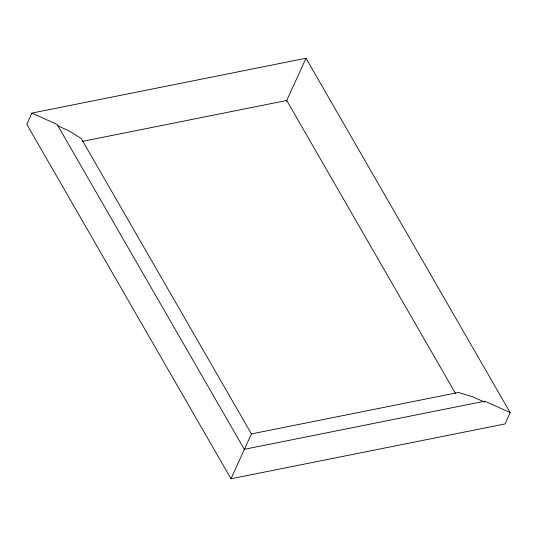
<?xml version="1.0" encoding="UTF-8"?>
<svg xmlns="http://www.w3.org/2000/svg" width="537" height="537" viewBox="0 0 537 537"><rect width="100%" height="100%" fill="white"/><g stroke="black" fill="none" stroke-linecap="round" stroke-linejoin="round"><path stroke-width="0.81" d="M31.844 113.092L26.85 124.416L230.997 478.769L505.156 423.908L510.15 412.584L306.003 58.231L31.844 113.092L57.164 124.49L244.301 449.321L484.83 401.186L510.15 412.584M286.349 101.352L306.003 58.231M230.997 478.769L251.417 433.909L458.491 392.466L472.768 396.803L484.448 402.059M82.127 141.426L286.738 100.479L455.524 393.467M57.506 125.692L68.454 130.612L81.194 138.439L251.417 433.909"/></g></svg>
